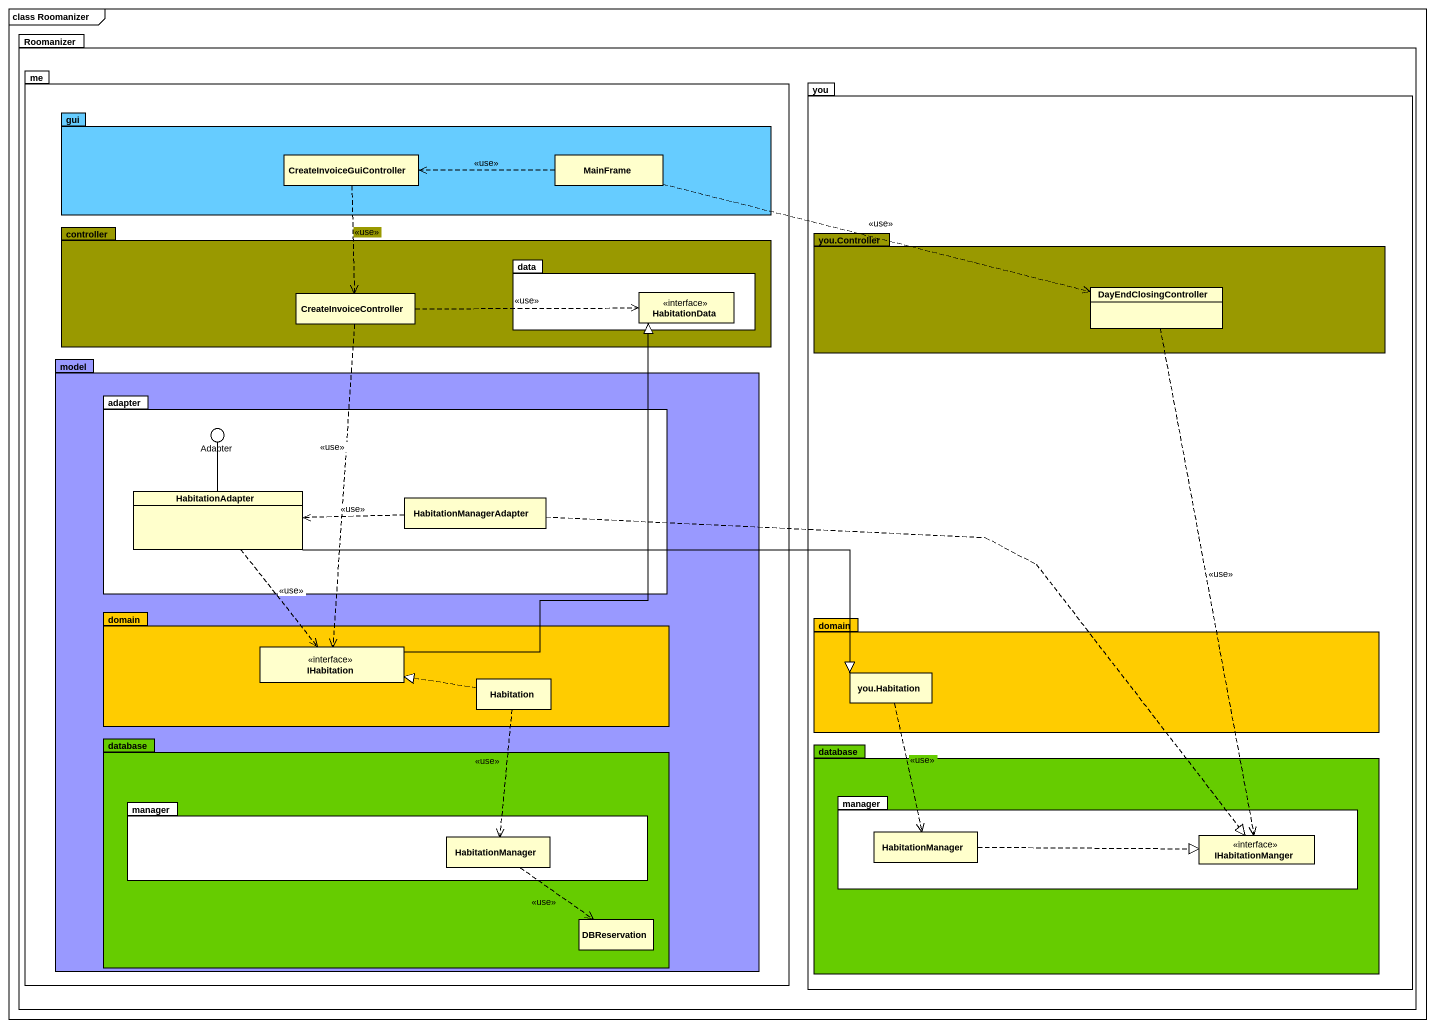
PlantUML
@startuml
mainframe class Roomanizer
allowmixing
hide circle
hide empty members
package Roomanizer {
  package me {
    package gui #66CCFF {
      class CreateInvoiceGuiController
      class "MainFrame" as MainFrame_
    }
    package controller #999900 {
      package data {
        interface HabitationData
      }
      class CreateInvoiceController
    }
    package model #9999FF {
      package adapter {
        class HabitationAdapter
        class HabitationManagerAdapter
      }
      package domain #FFCC00 {
        interface IHabitation
        class Habitation
      }
      package "database" as database_ #66CC00 {
        package manager #FFFFFF {
          class HabitationManager
        }
        class DBReservation
      }
    }
  }
  package you {
    package "you.Controller" as you_Controller #999900 {
      class DayEndClosingController
    }
    package "domain" as domain_2 #FFCC00 {
      class "you.Habitation" as you_Habitation
    }
    package "database" as database__2 #66CC00 {
      package "manager" as manager_2 #FFFFFF {
        class "HabitationManager" as HabitationManager_2
        interface IHabitationManger
      }
    }
  }
}
() Adapter
adapter -left- Adapter
CreateInvoiceGuiController ..> CreateInvoiceController : <<use>>
MainFrame_ .left.> CreateInvoiceGuiController : <<use>>
MainFrame_ .right.> DayEndClosingController : <<use>>
CreateInvoiceController .right.> HabitationData : <<use>>
CreateInvoiceController ..> IHabitation : <<use>>
DayEndClosingController ..> IHabitationManger : <<use>>
HabitationAdapter -up- Adapter
HabitationAdapter ..> IHabitation : <<use>>
HabitationAdapter -right-|> you_Habitation
HabitationManagerAdapter .left.> HabitationAdapter : <<use>>
HabitationManagerAdapter .right.|> IHabitationManger
IHabitation -up-|> HabitationData
Habitation .left.|> IHabitation
Habitation ..> HabitationManager : <<use>>
you_Habitation ..> HabitationManager_2 : <<use>>
HabitationManager ..> DBReservation : <<use>>
HabitationManager_2 .right.|> IHabitationManger
@enduml
